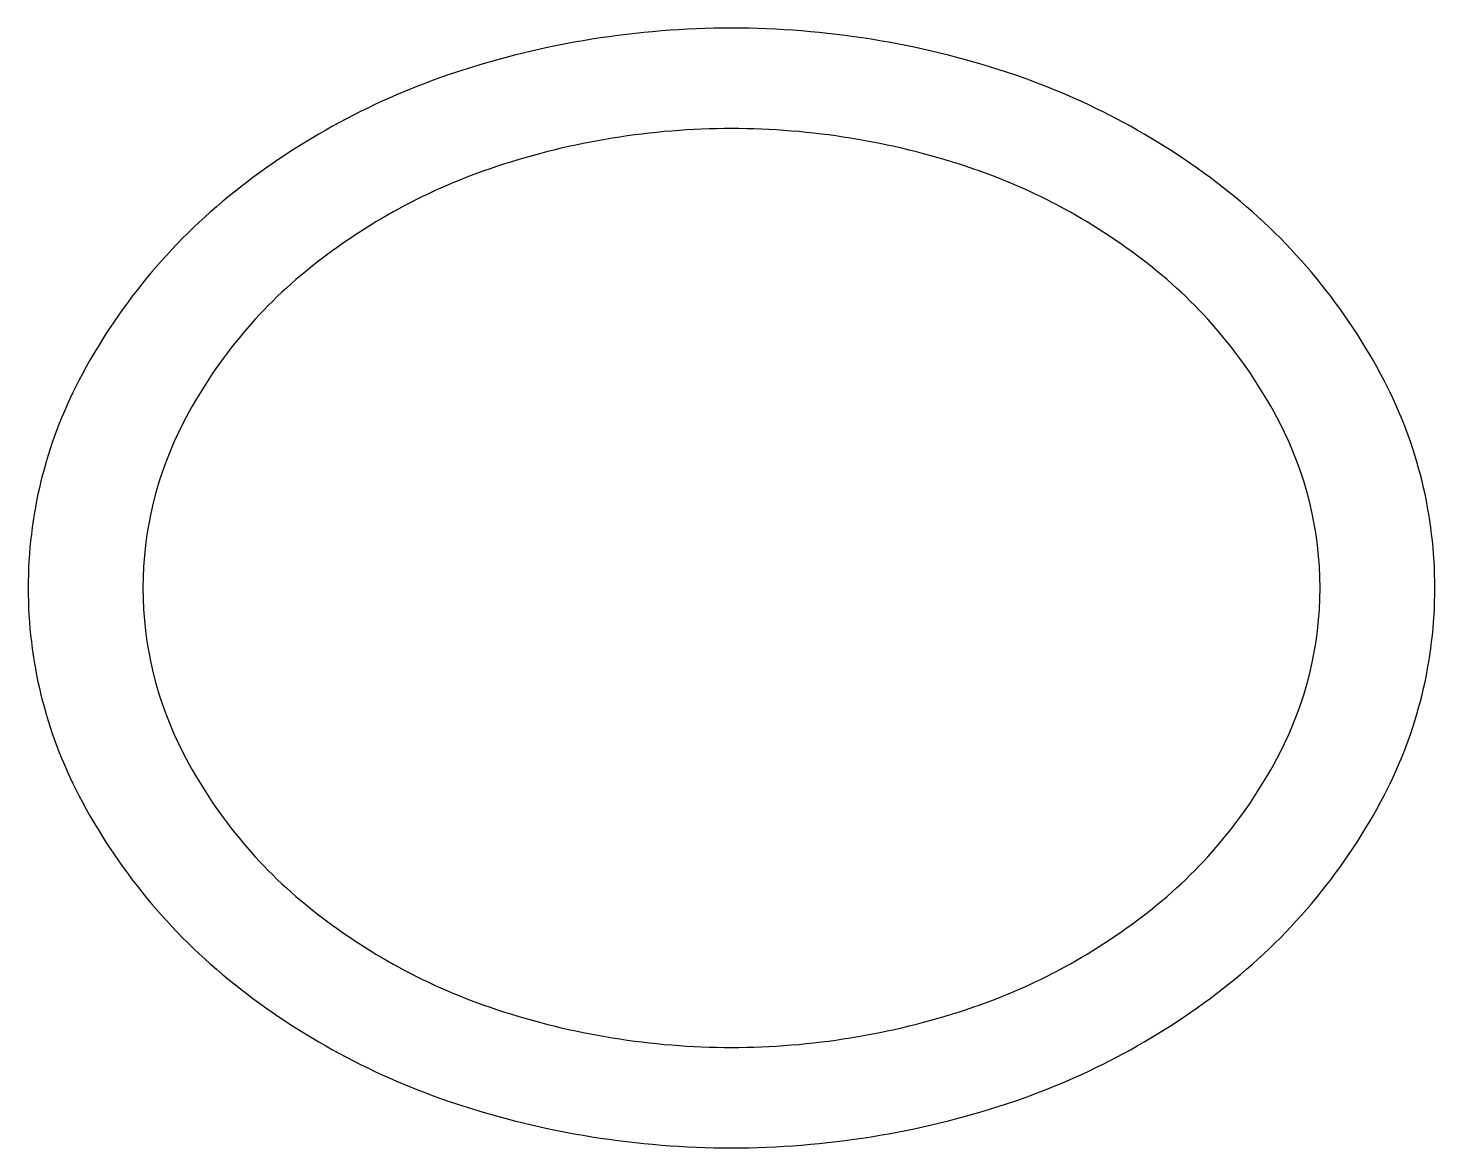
# Model space of a CAD drawing. Extents: x -0.245 to 0.245, y -0.39 to 0.
import ezdxf

# ---------------------------------------------------------------- set-up
doc = ezdxf.new("R2010")
doc.units = 0
doc.layers.add('SN', color=7, linetype='CONTINUOUS')

msp = doc.modelspace()

# ---------------------------------------------------------------- linework, layer by layer
at = {"layer": 'SN', "color": 0}
for points in [[(-0.245, -0.195, 0.120542), (-0.22733, -0.26725, 0.105058), (-0.17324, -0.33289, 0.088678), (-0.09609, -0.37457, 0.079783), (0, -0.39, 0.079783), (0.09609, -0.37457, 0.088678), (0.17324, -0.33289, 0.105058), (0.22733, -0.26725, 0.120542), (0.245, -0.195, 0.120542), (0.22733, -0.12275, 0.105058), (0.17324, -0.05711, 0.088678), (0.09609, -0.01543, 0.079783), (0, 0, 0.079783), (-0.09609, -0.01543, 0.088678), (-0.17324, -0.05711, 0.105058), (-0.22733, -0.12275, 0.120542)], [(0.205, -0.195, 0.120011), (0.19098, -0.13745, 0.104957), (0.14661, -0.08334, 0.088923), (0.08191, -0.04822, 0.080167), (0, -0.035, 0.080167), (-0.08191, -0.04822, 0.088923), (-0.14661, -0.08334, 0.104957), (-0.19098, -0.13745, 0.120011), (-0.205, -0.195, 0.120011), (-0.19098, -0.25255, 0.104957), (-0.14661, -0.30666, 0.088923), (-0.08191, -0.34178, 0.080167), (0, -0.355, 0.080167), (0.08191, -0.34178, 0.088923), (0.14661, -0.30666, 0.104957), (0.19098, -0.25255, 0.120011)]]:
    msp.add_lwpolyline(points, format="xyb", close=True, dxfattribs=at)

doc.saveas('drawing.dxf')
